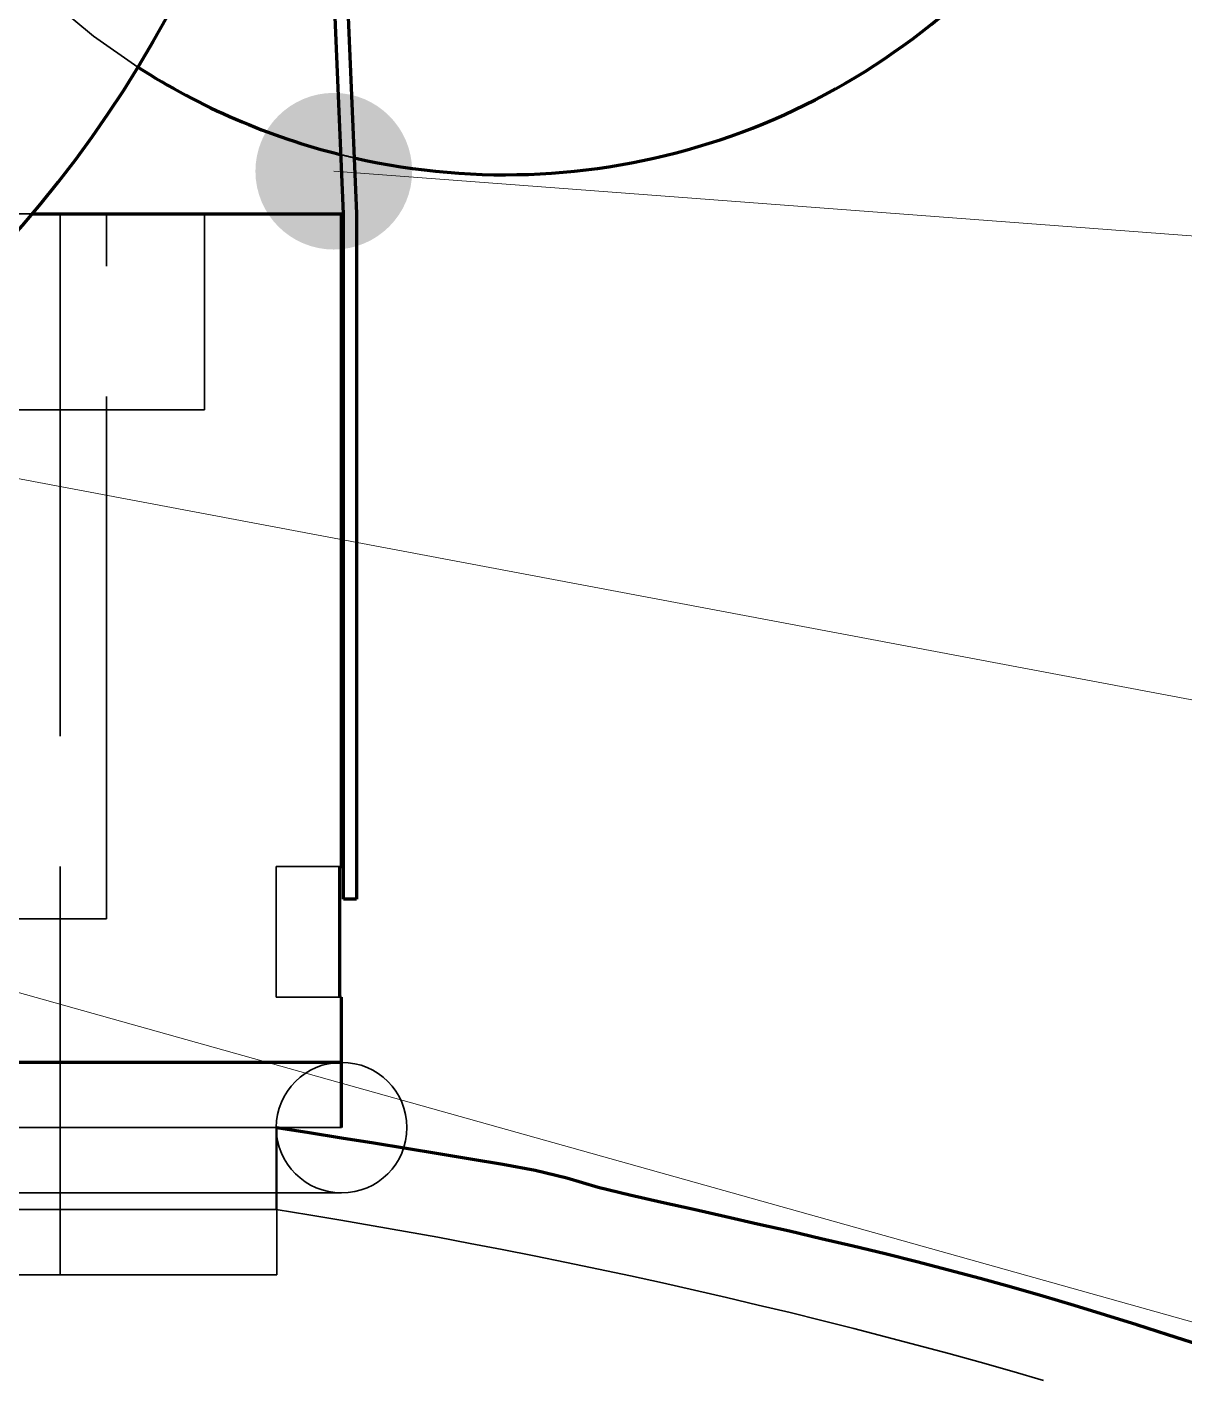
# Model space of a CAD drawing. Header units: millimetres. Extents: x 0 to 2382, y 0 to 420.
# Drawn here: x 167.61 to 176.47, y 321.21 to 331.54 of the extents above; entities that cross this region are included whole.
import ezdxf

# ---------------------------------------------------------------- set-up
doc = ezdxf.new("R2010")
doc.units = ezdxf.units.MM
doc.linetypes.add('IRAM-E-TRAZOS', pattern=[5, 4, -1])
for name, color, linetype, lineweight in [('01-VISIBLE', 7, 'CONTINUOUS', 70), ('02-OCULTA', 4, 'IRAM-E-TRAZOS', 35), ('08-FINA', 5, 'CONTINUOUS', 18)]:
    doc.layers.add(name, color=color, linetype=linetype, lineweight=lineweight)

msp = doc.modelspace()

# ---------------------------------------------------------------- hatches: boundary and pattern name
at = {"layer": '08-FINA'}
h = msp.add_hatch(color=7, dxfattribs=at)
h.dxf.hatch_style = 1
edge = h.paths.add_edge_path()
edge.add_arc((169.96, 330.44), 0.6, 0, 360)

# ---------------------------------------------------------------- linework, layer by layer
at = {"layer": '01-VISIBLE'}
for p, q in [((170.035, 330.113), (169.785, 336.013)), ((169.885, 336.017), (170.135, 330.115)), ((170.02, 325.113), (170.02, 330.113)), ((170.035, 324.863), (170.035, 330.113)), ((170.135, 330.115), (170.135, 324.863)), ((170.006, 324.113), (170.006, 325.113)), ((170.135, 324.863), (170.035, 324.863)), ((170.02, 323.113), (170.02, 324.113))]:
    msp.add_line(p, q, dxfattribs=at)
for points in [[(167.652, 330.113), (167.915, 330.113), (168.178, 330.113), (168.441, 330.113), (168.704, 330.113), (168.967, 330.113), (169.231, 330.113), (169.494, 330.113), (169.757, 330.113), (170.02, 330.113)], [(170.006, 325.113), (170.009, 325.113), (170.011, 325.113), (170.013, 325.113), (170.015, 325.113), (170.018, 325.113), (170.02, 325.113)], [(170.006, 324.113), (170.009, 324.113), (170.011, 324.113), (170.013, 324.113), (170.015, 324.113), (170.018, 324.113), (170.02, 324.113)], [(170.02, 323.613), (169.767, 323.613), (169.513, 323.613), (169.26, 323.613), (169.006, 323.613), (168.753, 323.613), (168.499, 323.613), (168.246, 323.613), (167.993, 323.613), (167.739, 323.613), (167.486, 323.613)], [(176.586, 321.449), (176.347, 321.526), (176.109, 321.602), (175.87, 321.677), (175.63, 321.75), (175.39, 321.821), (175.149, 321.89), (174.908, 321.957), (174.666, 322.022), (174.424, 322.085), (174.181, 322.146), (173.937, 322.205), (173.693, 322.262), (173.449, 322.319), (173.205, 322.374), (172.961, 322.43), (172.717, 322.485), (172.472, 322.54), (172.228, 322.596), (171.985, 322.654), (171.745, 322.725), (171.502, 322.785), (171.255, 322.83), (171.008, 322.872), (170.761, 322.913), (170.514, 322.953), (170.267, 322.993), (170.02, 323.033), (169.772, 323.073), (169.525, 323.112)]]:
    msp.add_lwpolyline(points, dxfattribs=at)
msp.add_circle((160.77, 335.913), 7.8, dxfattribs=at)
for centre, radius, start, end in [((160.77, 335.913), 9, -90, 90), ((171.27, 335.613), 5.2, -102.8119, 22.3378), ((171.27, 335.613), 5.2, -122.7069, -103.9571)]:
    msp.add_arc(centre, radius, start, end, dxfattribs=at)
at = {"layer": '02-OCULTA'}
for p, q in [((170.035, 330.113), (169.785, 336.013)), ((169.885, 336.017), (170.135, 330.115)), ((167.864, 330.113), (167.864, 321.985)), ((168.22, 324.713), (168.22, 330.113)), ((168.97, 328.613), (168.97, 330.113)), ((170.035, 324.863), (170.035, 330.113)), ((170.135, 330.115), (170.135, 324.863)), ((169.52, 325.113), (170.006, 325.113)), ((169.52, 324.113), (169.52, 325.113)), ((169.52, 324.113), (169.52, 325.113)), ((169.52, 325.113), (170.006, 325.113)), ((170.006, 324.113), (170.006, 325.113)), ((170.135, 324.863), (170.035, 324.863)), ((169.52, 324.113), (170.006, 324.113)), ((169.52, 324.113), (170.006, 324.113)), ((169.52, 323.113), (169.52, 322.485)), ((169.525, 321.985), (169.525, 323.113))]:
    msp.add_line(p, q, dxfattribs=at)
for points in [[(167.402, 330.113), (167.652, 330.113)], [(168.97, 330.113), (168.718, 330.113), (168.465, 330.113), (168.213, 330.113), (167.961, 330.113), (167.708, 330.113), (167.456, 330.113)], [(167.456, 330.113), (167.708, 330.113), (167.961, 330.113), (168.213, 330.113), (168.465, 330.113), (168.718, 330.113), (168.97, 330.113)], [(168.22, 330.113), (167.967, 330.113), (167.715, 330.113), (167.462, 330.113)], [(167.462, 330.113), (167.715, 330.113), (167.967, 330.113), (168.22, 330.113)], [(170.02, 330.113), (169.77, 330.113), (169.52, 330.113), (169.27, 330.113), (169.02, 330.113), (168.77, 330.113), (168.52, 330.113), (168.27, 330.113), (168.02, 330.113), (167.77, 330.113), (167.52, 330.113)], [(167.864, 330.113), (167.611, 330.113)], [(167.611, 330.113), (167.864, 330.113)], [(168.97, 328.613), (168.718, 328.613), (168.465, 328.613), (168.213, 328.613), (167.961, 328.613), (167.708, 328.613), (167.456, 328.613)], [(167.456, 328.613), (167.708, 328.613), (167.961, 328.613), (168.213, 328.613), (168.465, 328.613), (168.718, 328.613), (168.97, 328.613)], [(170.02, 325.113), (170.018, 325.113), (170.015, 325.113), (170.013, 325.113), (170.011, 325.113), (170.009, 325.113), (170.006, 325.113)], [(168.22, 324.713), (167.967, 324.713), (167.715, 324.713), (167.462, 324.713)], [(167.462, 324.713), (167.715, 324.713), (167.967, 324.713), (168.22, 324.713)], [(170.02, 324.113), (170.018, 324.113), (170.015, 324.113), (170.013, 324.113), (170.011, 324.113), (170.009, 324.113), (170.006, 324.113)], [(170.02, 323.613), (169.767, 323.613), (169.513, 323.613), (169.26, 323.613), (169.006, 323.613), (168.753, 323.613), (168.499, 323.613), (168.246, 323.613), (167.993, 323.613), (167.739, 323.613), (167.486, 323.613)], [(169.52, 323.113), (169.27, 323.113), (169.02, 323.113), (168.77, 323.113), (168.52, 323.113), (168.27, 323.113), (168.02, 323.113), (167.77, 323.113), (167.52, 323.113)], [(167.52, 323.113), (167.77, 323.113), (168.02, 323.113), (168.27, 323.113), (168.52, 323.113), (168.77, 323.113), (169.02, 323.113), (169.27, 323.113), (169.52, 323.113)], [(170.02, 323.113), (169.77, 323.113), (169.52, 323.113), (169.27, 323.113), (169.02, 323.113), (168.77, 323.113), (168.52, 323.113), (168.27, 323.113), (168.02, 323.113), (167.77, 323.113), (167.52, 323.113)], [(167.52, 323.113), (167.77, 323.113), (168.02, 323.113), (168.27, 323.113), (168.52, 323.113), (168.77, 323.113), (169.02, 323.113), (169.27, 323.113), (169.52, 323.113), (169.77, 323.113), (170.02, 323.113)], [(169.525, 323.113), (169.275, 323.113), (169.025, 323.113), (168.775, 323.113), (168.524, 323.113), (168.274, 323.113), (168.024, 323.113), (167.774, 323.113), (167.524, 323.113)], [(167.524, 323.113), (167.774, 323.113), (168.024, 323.113), (168.274, 323.113), (168.524, 323.113), (168.775, 323.113), (169.025, 323.113), (169.275, 323.113), (169.525, 323.113)], [(169.525, 323.112), (169.524, 323.112), (169.523, 323.112), (169.523, 323.112), (169.522, 323.113), (169.521, 323.113), (169.52, 323.113)], [(167.52, 322.613), (167.77, 322.613), (168.02, 322.613), (168.27, 322.613), (168.52, 322.613), (168.77, 322.613), (169.02, 322.613), (169.27, 322.613), (169.52, 322.613), (169.77, 322.613), (170.02, 322.613)], [(167.52, 322.613), (167.77, 322.613), (168.02, 322.613), (168.27, 322.613), (168.52, 322.613), (168.77, 322.613), (169.02, 322.613), (169.27, 322.613), (169.52, 322.613), (169.77, 322.613), (170.02, 322.613)], [(169.52, 322.485), (169.27, 322.485), (169.02, 322.485), (168.77, 322.485), (168.52, 322.485), (168.27, 322.485), (168.02, 322.485), (167.77, 322.485), (167.52, 322.485)], [(167.52, 322.485), (167.77, 322.485), (168.02, 322.485), (168.27, 322.485), (168.52, 322.485), (168.77, 322.485), (169.02, 322.485), (169.27, 322.485), (169.52, 322.485)], [(169.52, 322.485), (169.768, 322.445), (170.015, 322.404), (170.262, 322.361), (170.509, 322.318), (170.756, 322.273), (171.003, 322.226), (171.249, 322.179), (171.495, 322.13), (171.741, 322.08), (171.987, 322.029), (172.232, 321.977), (172.477, 321.923), (172.722, 321.868), (172.966, 321.812), (173.21, 321.754), (173.454, 321.696), (173.698, 321.636), (173.941, 321.574), (174.184, 321.511), (174.426, 321.447), (174.669, 321.382), (174.91, 321.315), (175.152, 321.247), (175.393, 321.177)], [(169.525, 321.985), (169.275, 321.985), (169.025, 321.985), (168.775, 321.985), (168.524, 321.985), (168.274, 321.985), (168.024, 321.985), (167.774, 321.985), (167.524, 321.985)], [(167.524, 321.985), (167.774, 321.985), (168.024, 321.985), (168.274, 321.985), (168.524, 321.985), (168.775, 321.985), (169.025, 321.985), (169.275, 321.985), (169.525, 321.985)], [(167.864, 321.985), (167.611, 321.985)], [(167.611, 321.985), (167.864, 321.985)]]:
    msp.add_lwpolyline(points, dxfattribs=at)
for centre, radius in [((160.77, 335.913), 9), ((170.02, 323.113), 0.5)]:
    msp.add_circle(centre, radius, dxfattribs=at)
for start, end in [(94.5886, -122.7069), (-103.9571, -102.8119)]:
    msp.add_arc((171.27, 335.613), 5.2, start, end, dxfattribs=at)
at = {"layer": '08-FINA'}
for p, q in [((229.416, 325.963), (169.96, 330.44)), ((229.474, 316.404), (160.77, 329.363)), ((229.554, 306.744), (160.77, 326.049))]:
    msp.add_line(p, q, dxfattribs=at)
msp.add_circle((170.645, 340.915), 32.625, dxfattribs=at)

doc.saveas('drawing.dxf')
